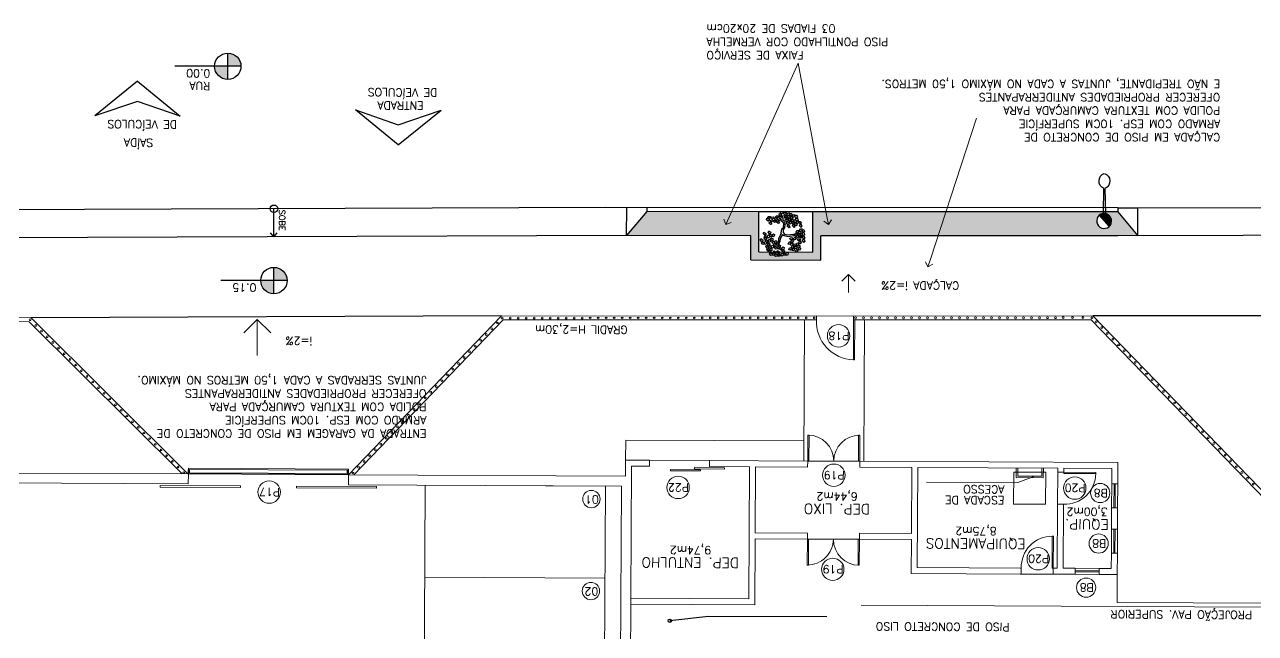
# Model space of a CAD drawing. Extents: x -1057 to 3416, y -340 to 4111.
# Drawn here: x 391.55 to 422.3, y 188.15 to 203.38 of the extents above; entities that cross this region are included whole.
import ezdxf
from ezdxf.enums import TextEntityAlignment as Align

# ---------------------------------------------------------------- set-up
doc = ezdxf.new("R2010")
doc.units = 0
doc.header["$LTSCALE"] = 50
for name, pattern in [('CONTINU', [0]), ('DASHDOT', [1, 0.5, -0.25, 0, -0.25]), ('DGN Style 1', [0.003115, 5.18318e-06, -0.00311]), ('HIDDEN', [9.525, 6.35, -3.175])]:
    doc.linetypes.add(name, pattern=pattern)
doc.layers.add('0.1', color=8, linetype='Continuous', lineweight=13)
doc.layers.add('Margem A3', color=8, linetype='DGN Style 1', lineweight=0)
for name, color, linetype in [('HAC', 1, 'Continuous'), ('luminaria', 10, 'Continuous'), ('medir projeto', 6, 'Continuous'), ('OK', 96, 'Continuous'), ('Poste de cimento', 7, 'Continuous')]:
    doc.layers.add(name, color=color, linetype=linetype)
doc.styles.add('60x100', font='romans.shx', dxfattribs={"height": 0.2})
doc.styles.add('80X50', font='romans.shx')
doc.styles.get("Standard").update_dxf_attribs({"font": 'romans.shx'})

# ---------------------------------------------------------------- blocks, each defined once
blk = doc.blocks.new('P80')
for points in [[(0, 0.86), (0, 0.83), (0.15, 0.83), (0.15, 0.86)], [(0, 0), (0, 0.03), (0.15, 0.03), (0.15, 0)]]:
    blk.add_lwpolyline(points)
blk.add_lwpolyline([(-0.8, 0.06), (0, 0.06), (0, 0.03), (-0.8, 0.03)], close=True)
at = {"color": 8}
blk.add_arc((-0.025, 0.056), 0.775, 88.1408, 179.6698, dxfattribs=at)
blk = doc.blocks.new('ÁREA')
for p in [(0.00005, 0.00376), (0, 0)]:
    blk.add_attdef('COMPARTIMENTO', text='', height=0.0025).set_placement(p, align=Align.CENTER)
at = {"color": 1}
for p in [(-0.00005, -0.00376), (-0.0001, -0.00752)]:
    blk.add_attdef('ÁREA', text='', height=0.002, dxfattribs=at).set_placement(p, align=Align.CENTER)
blk = doc.blocks.new('poste concreto')
at = {"layer": 'Poste de cimento'}
h = blk.add_hatch(color=256, dxfattribs=at)
h.dxf.hatch_style = 1
h.paths.add_polyline_path([(364866.842, 7758015.357), (364866.767, 7758015.418), (364866.676, 7758015.455), (364866.578, 7758015.47), (364866.48, 7758015.455), (364866.39, 7758015.418), (364866.314, 7758015.357), (364866.254, 7758015.282), (364866.216, 7758015.191), (364866.201, 7758015.093), (364866.956, 7758015.093), (364866.94, 7758015.191), (364866.903, 7758015.282)])
for p, q in [((364866.815, 7758015.406), (364867.773, 7758016.191)), ((364866.886, 7758015.322), (364867.818, 7758016.138)), ((364866.201, 7758015.093), (364866.216, 7758015.191)), ((364866.216, 7758015.191), (364866.254, 7758015.282)), ((364866.254, 7758015.282), (364866.314, 7758015.357)), ((364866.314, 7758015.357), (364866.39, 7758015.418)), ((364866.39, 7758015.418), (364866.48, 7758015.455)), ((364866.48, 7758015.455), (364866.578, 7758015.47)), ((364866.578, 7758015.47), (364866.676, 7758015.455)), ((364866.676, 7758015.455), (364866.767, 7758015.418)), ((364866.767, 7758015.418), (364866.842, 7758015.357)), ((364866.842, 7758015.357), (364866.903, 7758015.282)), ((364866.903, 7758015.282), (364866.94, 7758015.191)), ((364866.94, 7758015.191), (364866.956, 7758015.093)), ((364866.216, 7758014.995), (364866.201, 7758015.093)), ((364866.956, 7758015.093), (364866.201, 7758015.093)), ((364866.254, 7758014.904), (364866.216, 7758014.995)), ((364866.314, 7758014.829), (364866.254, 7758014.904)), ((364866.39, 7758014.768), (364866.314, 7758014.829)), ((364866.48, 7758014.731), (364866.39, 7758014.768)), ((364866.578, 7758014.716), (364866.48, 7758014.731)), ((364866.676, 7758014.731), (364866.578, 7758014.716)), ((364866.767, 7758014.768), (364866.676, 7758014.731)), ((364866.842, 7758014.829), (364866.767, 7758014.768)), ((364866.903, 7758014.904), (364866.842, 7758014.829)), ((364866.94, 7758014.995), (364866.903, 7758014.904)), ((364866.956, 7758015.093), (364866.94, 7758014.995))]:
    blk.add_line(p, q, dxfattribs=at)
for centre, start, end in [((364868.17, 7758016.298), 60.73513, 195.09868), ((364867.989, 7758016.511), 245.39714, 19.76069)]:
    blk.add_arc(centre, 0.411, start, end, dxfattribs=at)
blk = doc.blocks.new('L', base_point=(1.368, 0.591))
at = {"color": 3, "lineweight": -2}
for p, q in [((1.281, 0.65), (1.312, 0.675)), ((1.294, 0.6), (1.281, 0.65)), ((1.312, 0.675), (1.342, 0.621)), ((1.275, 0.567), (1.306, 0.592)), ((1.288, 0.517), (1.275, 0.567)), ((1.317, 0.508), (1.288, 0.517)), ((1.322, 0.591), (1.294, 0.6)), ((1.306, 0.592), (1.336, 0.538)), ((1.336, 0.538), (1.317, 0.508)), ((1.342, 0.621), (1.322, 0.591)), ((1.337, 0.489), (1.356, 0.548)), ((1.376, 0.484), (1.337, 0.489)), ((1.356, 0.548), (1.391, 0.554)), ((1.404, 0.527), (1.376, 0.484)), ((1.391, 0.554), (1.404, 0.527))]:
    blk.add_line(p, q, dxfattribs=at)
blk = doc.blocks.new('Árvore-13')
at = {"color": 3}
for p, q in [((-0.795, 0.302), (-0.961, 0.415)), ((-0.795, 0.406), (-0.953, 0.499)), ((-0.357, 0.349), (-0.795, 0.406)), ((-0.366, 0.227), (-0.795, 0.302)), ((-0.129, 0.105), (-0.366, 0.227)), ((-0.068, 0.19), (-0.357, 0.349)), ((-0.068, -0.036), (-0.129, 0.105)), ((0.029, 0.068), (-0.068, 0.19)), ((0.029, 0.068), (0.318, 0.331)), ((0.116, -0.055), (0.283, 0.133)), ((0.283, 0.133), (0.423, 0.284)), ((0.318, 0.331), (0.405, 0.537)), ((0.405, 0.537), (0.484, 0.659)), ((0.423, 0.284), (0.502, 0.509)), ((0.484, 0.659), (0.572, 0.715)), ((0.502, 0.509), (0.633, 0.668)), ((0.572, 0.715), (0.607, 0.819)), ((0.633, 0.668), (0.782, 0.715)), ((-0.296, -0.392), (-0.418, -0.693)), ((-0.199, -0.449), (-0.313, -0.74)), ((-0.313, -0.74), (-0.243, -0.89)), ((-0.147, -0.299), (-0.296, -0.392)), ((-0.05, -0.383), (-0.199, -0.449)), ((-0.068, -0.036), (-0.147, -0.299)), ((0.116, -0.055), (-0.05, -0.383))]:
    blk.add_line(p, q, dxfattribs=at)
at = {"color": 3, "xscale": 3.048, "yscale": 3.048, "zscale": 3.048}
for p, rotation in [((-1.303, 0.884), 347.8021081598379), ((-0.926, 0.959), 295.0165150851705), ((-0.716, 1.448), 295.0165150851705), ((-0.488, 1.26), 295.0165150851705), ((-0.348, 0.687), 295.0165150851705), ((-0.252, 1.138), 295.0165150851705), ((0.169, 1.448), 190.1248425347958), ((0.353, 0.95), 190.1248425347958), ((0.581, 1.401), 190.1248425347958), ((0.677, 0.781), 190.1248425347958), ((0.852, 1.344), 190.1248425347958), ((1.211, 1.147), 190.1248425347958), ((1.317, 0.753), 190.1248425347958), ((-1.443, 0.368), 347.8021081598379), ((-1.128, 0.415), 347.8021081598379), ((-0.848, 0.462), 295.0165150851705), ((0.765, 0.274), 190.1248425347958), ((0.8, -0.299), 190.1248425347958), ((1.124, 0.565), 190.1248425347958), ((1.203, -0.317), 190.1248425347958), ((1.246, 0.039), 190.1248425347958), ((1.579, 0.114), 190.1248425347958), ((-0.103, -0.899), 66.16076666471405), ((-0.015, -1.19), 66.16076666471405), ((0.502, -1.003), 66.16076666471405), ((-0.453, -1.397), 66.16076666471405), ((0.616, -1.322), 66.16076666471405)]:
    blk.add_blockref('L', p, dxfattribs=dict(at, rotation=rotation))
for p in [(-1.391, -0.308), (-1.233, -0.881), (-1.049, -0.533), (-0.874, -1.134), (-0.848, -0.449), (-0.672, -1.021), (-0.453, -1.04), (-0.445, -0.543)]:
    blk.add_blockref('L', p, dxfattribs=at)
blk = doc.blocks.new('_Open90')
at = {"color": 0, "linetype": 'ByBlock', "lineweight": -2}
for p, q in [((0, 0), (-1, 0)), ((-0.5, 0.5), (0, 0)), ((0, 0), (-0.5, -0.5))]:
    blk.add_line(p, q, dxfattribs=at)

msp = doc.modelspace()

# ---------------------------------------------------------------- hatches: boundary and pattern name
at = {"layer": 'HAC'}
h = msp.add_hatch(dxfattribs=at)
h.set_pattern_fill('HEX', color=256, scale=0.01, angle=90.06446, style=0)
h.paths.add_polyline_path([(418.346, 198.529), (418.368, 198.572), (418.4, 198.61), (418.442, 198.636), (418.489, 198.652), (418.51, 198.652), (418.51, 198.692), (414.355, 198.693), (414.252, 198.093), (418.866, 198.092), (419.367, 198.093), (418.866, 198.692), (418.564, 198.692), (418.565, 198.648), (418.585, 198.644), (418.629, 198.622), (418.666, 198.59), (418.693, 198.548), (418.708, 198.501), (418.71, 198.453), (418.701, 198.405), (418.679, 198.362), (418.646, 198.324), (418.604, 198.298), (418.557, 198.282), (418.509, 198.281), (418.462, 198.29), (418.418, 198.312), (418.38, 198.344), (418.354, 198.386), (418.339, 198.433), (418.337, 198.481)])
h.paths.add_polyline_path([(414.355, 198.693), (411.243, 198.694), (411.243, 197.687), (410.847, 197.689), (410.845, 197.686), (410.825, 197.689), (410.53, 197.691), (410.528, 197.671), (410.511, 197.683), (410.502, 197.682), (410.493, 197.691), (410.321, 197.692), (410.316, 197.641), (410.351, 197.617), (410.348, 197.583), (410.32, 197.579), (410.287, 197.616), (410.248, 197.603), (410.239, 197.661), (410.264, 197.68), (410.253, 197.693), (409.893, 197.695), (409.895, 198.695), (407.092, 198.702), (406.591, 198.103), (409.694, 198.095), (409.693, 197.496), (411.443, 197.485), (411.443, 198.094), (414.252, 198.093)])
h.paths.add_polyline_path([(410.626, 197.667), (410.621, 197.618), (410.585, 197.606), (410.576, 197.664), (410.603, 197.685)], flags=16)
h.paths.add_polyline_path([(410.494, 197.596), (410.459, 197.584), (410.449, 197.641), (410.477, 197.662), (410.505, 197.64), (410.499, 197.646)], flags=16)
h.paths.add_polyline_path([(410.437, 197.625), (410.434, 197.591), (410.406, 197.586), (410.405, 197.587), (410.373, 197.576), (410.364, 197.634), (410.386, 197.651), (410.391, 197.661), (410.384, 197.66)], flags=16)
h.paths.add_polyline_path([(410.227, 197.644), (410.223, 197.61), (410.195, 197.605), (410.163, 197.642), (410.18, 197.681), (410.174, 197.68)], flags=16)
at = {"layer": 'medir projeto', "linetype": 'CONTINU', "lineweight": -2}
h = msp.add_hatch(color=7, dxfattribs=at)
h.dxf.hatch_style = 1
h.paths.add_polyline_path([(396.294, 202.333, 0.414214), (396.623, 202.004), (396.623, 202.333)])
h.paths.add_polyline_path([(396.623, 202.333), (396.951, 202.333, 0.414214), (396.623, 202.661)])
h = msp.add_hatch(color=7, dxfattribs=at)
h.dxf.hatch_style = 1
h.paths.add_polyline_path([(397.448, 196.976, 0.414214), (397.776, 196.647), (397.776, 196.976)])
h.paths.add_polyline_path([(397.776, 196.976), (398.105, 196.976, 0.414214), (397.776, 197.305)])

# ---------------------------------------------------------------- linework, layer by layer
at = {"layer": '0.1', "color": 8, "linetype": 'CONTINU', "lineweight": -2}
for p, q in [((394.37, 201.959), (393.298, 201.094)), ((394.37, 201.959), (395.434, 201.083)), ((394.368, 201.457), (393.298, 201.094)), ((395.434, 201.083), (394.368, 201.457)), ((400.88, 200.367), (399.816, 201.243)), ((399.816, 201.243), (400.882, 200.87)), ((400.88, 200.367), (401.952, 201.233)), ((400.882, 200.87), (401.952, 201.233)), ((395.638, 192.141), (395.639, 192.241)), ((399.638, 192.121), (399.639, 192.264)), ((399.638, 192.121), (395.638, 192.141)), ((408.632, 188.579), (407.667, 188.471)), ((411.589, 188.565), (408.632, 188.579))]:
    msp.add_line(p, q, dxfattribs=at)
at = {"layer": '0.1', "color": 7}
for p, q in [((412.134, 197.127), (411.966, 196.961)), ((412.134, 196.676), (412.134, 197.127)), ((412.134, 197.127), (412.302, 196.961)), ((406.563, 192.087), (406.565, 192.487)), ((407.165, 192.484), (406.565, 192.487)), ((406.698, 189.036), (406.714, 192.336)), ((407.164, 192.334), (406.714, 192.336)), ((407.165, 192.484), (407.164, 192.334)), ((408.664, 192.326), (408.665, 192.476)), ((409.664, 192.321), (408.664, 192.326)), ((411.115, 192.464), (408.665, 192.476)), ((409.648, 189.021), (409.664, 192.321)), ((409.806, 190.671), (409.814, 192.321)), ((411.114, 192.314), (409.814, 192.321)), ((411.114, 192.314), (411.115, 192.464)), ((412.415, 192.458), (412.414, 192.308)), ((413.714, 192.301), (412.414, 192.308)), ((418.865, 192.426), (412.415, 192.458)), ((413.706, 190.651), (413.714, 192.301)), ((413.852, 189.801), (413.864, 192.301)), ((417.364, 192.283), (413.864, 192.301)), ((417.364, 192.183), (417.364, 192.283)), ((418.714, 192.277), (417.514, 192.283)), ((417.514, 192.183), (417.514, 192.283)), ((418.712, 191.894), (418.714, 192.277)), ((418.862, 191.893), (418.865, 192.426)), ((395.638, 192.141), (388.063, 192.178)), ((395.637, 191.891), (388.312, 191.927)), ((395.638, 192.141), (395.637, 191.891)), ((399.637, 191.871), (399.638, 192.121)), ((406.563, 192.087), (399.638, 192.121)), ((417.364, 192.183), (417.514, 192.183)), ((406.462, 191.837), (399.637, 191.871)), ((406.428, 184.937), (406.462, 191.837)), ((418.862, 191.893), (418.712, 191.894)), ((417.352, 189.783), (417.36, 191.383)), ((417.51, 191.383), (417.36, 191.383)), ((417.502, 189.783), (417.51, 191.383)), ((418.707, 190.76), (418.709, 191.294)), ((418.709, 191.294), (418.859, 191.293)), ((418.857, 190.759), (418.859, 191.293)), ((418.857, 190.759), (418.707, 190.76)), ((409.797, 188.871), (409.806, 190.521)), ((411.106, 190.664), (409.806, 190.671)), ((411.106, 190.514), (409.806, 190.521)), ((411.106, 190.514), (411.106, 190.664)), ((413.706, 190.651), (412.406, 190.658)), ((412.406, 190.658), (412.406, 190.508)), ((413.706, 190.501), (412.406, 190.508)), ((413.701, 189.651), (413.706, 190.501)), ((418.702, 189.777), (418.704, 190.16)), ((418.854, 190.159), (418.704, 190.16)), ((418.851, 189.626), (418.854, 190.159)), ((416.452, 189.788), (413.852, 189.801)), ((416.451, 189.638), (416.452, 189.788)), ((417.251, 189.634), (417.252, 189.784)), ((417.352, 189.783), (417.252, 189.784)), ((417.802, 189.781), (417.502, 189.783)), ((417.802, 189.781), (417.801, 189.631)), ((418.401, 189.628), (418.402, 189.778)), ((418.702, 189.777), (418.402, 189.778)), ((416.451, 189.638), (413.701, 189.651)), ((417.801, 189.631), (417.251, 189.634)), ((418.851, 189.626), (418.401, 189.628)), ((406.691, 187.486), (406.697, 188.886)), ((409.797, 188.871), (406.697, 188.886)), ((409.648, 189.021), (406.698, 189.036))]:
    msp.add_line(p, q, dxfattribs=at)
at = {"layer": '0.1', "color": 8}
for p, q in [((388.183, 196.057), (391.706, 196.046)), ((388.183, 195.957), (391.664, 195.947)), ((391.664, 195.947), (395.483, 192.141)), ((391.706, 196.046), (395.625, 192.141)), ((397.36, 196.004), (397.024, 195.673)), ((397.36, 195.103), (397.36, 196.004)), ((397.36, 196.004), (397.696, 195.673)), ((403.46, 196.09), (399.639, 192.121)), ((403.504, 195.991), (399.777, 192.12)), ((403.459, 196.089), (418.237, 196.095)), ((403.504, 195.991), (411.336, 195.993)), ((411.033, 195.993), (411.015, 192.465)), ((411.336, 195.993), (411.336, 196.092)), ((412.262, 195.993), (412.261, 196.092)), ((412.262, 195.993), (418.199, 195.995)), ((412.533, 195.993), (412.515, 192.457)), ((418.199, 195.995), (422.56, 191.485)), ((418.237, 196.095), (422.661, 191.529)), ((406.565, 192.487), (406.568, 192.987)), ((411.018, 192.965), (406.568, 192.987)), ((407.165, 192.484), (408.665, 192.476)), ((412.415, 192.458), (411.115, 192.464)), ((417.36, 191.383), (417.364, 192.183)), ((406.025, 184.939), (406.059, 191.839)), ((418.712, 191.894), (418.709, 191.294)), ((418.772, 191.893), (418.769, 191.293)), ((418.799, 191.293), (418.802, 191.893)), ((418.859, 191.293), (418.862, 191.893)), ((418.707, 190.76), (418.704, 190.16)), ((418.767, 190.76), (418.764, 190.16)), ((418.794, 190.16), (418.797, 190.76)), ((418.854, 190.159), (418.857, 190.759)), ((412.406, 190.508), (411.106, 190.514)), ((418.402, 189.778), (417.802, 189.781)), ((417.251, 189.634), (416.451, 189.638)), ((417.801, 189.631), (418.401, 189.628)), ((418.402, 189.718), (417.802, 189.721)), ((417.802, 189.691), (418.402, 189.688)), ((418.851, 189.626), (418.848, 188.926)), ((406.698, 189.036), (406.697, 188.886)), ((422.648, 188.907), (418.848, 188.926))]:
    msp.add_line(p, q, dxfattribs=at)
at = {"layer": '0.1', "color": 8, "linetype": 'CONTINU'}
for p, q in [((416.367, 191.928), (414.085, 191.939)), ((416.79, 192.086), (416.367, 191.928))]:
    msp.add_line(p, q, dxfattribs=at)
at = {"layer": '0.1', "color": 8, "linetype": 'DASHDOT', "ltscale": 0.4}
msp.add_line((422.447, 188.808), (409.797, 188.871), dxfattribs=at)
at = {"layer": '0.1', "color": 7}
for points in [[(409.152, 198.561), (410.88, 202.409)], [(411.597, 198.576), (410.88, 202.409)], [(414.181, 197.509), (415.334, 201.036)]]:
    msp.add_lwpolyline(points, dxfattribs=at)
at = {"layer": '0.1', "color": 8}
for points in [[(412.292, 195.993), (412.262, 195.993), (412.257, 194.993), (412.287, 194.993)], [(395.669, 192.17), (395.669, 192.254), (399.609, 192.235), (399.608, 192.151)], [(408.439, 192.247), (407.689, 192.251), (407.689, 192.221), (408.439, 192.217)], [(409.039, 192.294), (408.289, 192.298), (408.289, 192.268), (409.039, 192.264)], [(394.937, 191.854), (396.937, 191.844), (396.937, 191.804), (394.937, 191.814)], [(400.337, 191.827), (398.337, 191.837), (398.337, 191.797), (400.337, 191.787)]]:
    msp.add_lwpolyline(points, close=True, dxfattribs=at)
for points in [[(411.145, 192.464), (411.148, 193.114), (411.118, 193.114), (411.115, 192.464)], [(412.385, 192.458), (412.388, 193.108), (412.418, 193.108), (412.415, 192.458)], [(395.638, 192.141), (395.639, 192.284), (399.639, 192.264), (399.638, 192.121), (395.638, 192.141)], [(417.004, 192.285), (417.003, 192.045), (416.323, 192.049), (416.324, 192.289)], [(416.964, 192.285), (416.963, 192.085), (416.363, 192.088), (416.364, 192.288)], [(401.559, 191.861), (401.525, 184.961), (406.025, 184.939)], [(406.059, 191.839), (401.559, 191.861)], [(411.136, 190.514), (411.132, 189.864), (411.102, 189.864), (411.106, 190.514)], [(412.376, 190.508), (412.372, 189.858), (412.402, 189.858), (412.406, 190.508)], [(406.048, 189.539), (401.548, 189.561)]]:
    msp.add_lwpolyline(points, dxfattribs=at)
at = {"layer": '0.1', "color": 8, "linetype": 'DASHDOT', "ltscale": 0.4}
msp.add_lwpolyline([(417.06, 191.385), (416.26, 191.389), (416.264, 192.189), (417.064, 192.185)], close=True, dxfattribs=at)
at = {"layer": '0.1', "color": 8}
for centre, radius in [((391.685, 195.997), 0.0225), ((403.361, 195.915), 0.0225), ((403.48, 196.039), 0.0225), ((403.68, 196.039), 0.0225), ((403.88, 196.039), 0.0225), ((404.08, 196.039), 0.0225), ((404.28, 196.039), 0.0225), ((404.48, 196.039), 0.0225), ((404.68, 196.039), 0.0225), ((404.88, 196.039), 0.0225), ((405.08, 196.039), 0.0225), ((405.28, 196.039), 0.0225), ((405.48, 196.039), 0.0225), ((405.68, 196.04), 0.0225), ((405.88, 196.04), 0.0225), ((406.08, 196.04), 0.0225), ((406.28, 196.04), 0.0225), ((406.48, 196.04), 0.0225), ((406.68, 196.04), 0.0225), ((406.88, 196.04), 0.0225), ((407.08, 196.04), 0.0225), ((407.28, 196.04), 0.0225), ((407.48, 196.04), 0.0225), ((407.68, 196.04), 0.0225), ((407.88, 196.04), 0.0225), ((408.08, 196.04), 0.0225), ((408.28, 196.04), 0.0225), ((408.48, 196.041), 0.0225), ((408.68, 196.041), 0.0225), ((408.88, 196.041), 0.0225), ((409.08, 196.041), 0.0225), ((409.28, 196.041), 0.0225), ((409.48, 196.041), 0.0225), ((409.68, 196.041), 0.0225), ((409.88, 196.041), 0.0225), ((410.08, 196.041), 0.0225), ((410.28, 196.041), 0.0225), ((410.48, 196.041), 0.0225), ((410.68, 196.041), 0.0225), ((410.88, 196.041), 0.0225), ((411.08, 196.042), 0.0225), ((411.28, 196.042), 0.0225), ((412.309, 196.044), 0.0225), ((412.509, 196.044), 0.0225), ((412.709, 196.044), 0.0225), ((412.909, 196.044), 0.0225), ((413.109, 196.044), 0.0225), ((413.309, 196.044), 0.0225), ((413.509, 196.044), 0.0225), ((413.709, 196.044), 0.0225), ((413.909, 196.044), 0.0225), ((414.109, 196.044), 0.0225), ((414.309, 196.044), 0.0225), ((414.509, 196.045), 0.0225), ((414.709, 196.045), 0.0225), ((414.909, 196.045), 0.0225), ((415.109, 196.045), 0.0225), ((415.309, 196.045), 0.0225), ((415.509, 196.045), 0.0225), ((415.709, 196.045), 0.0225), ((415.909, 196.045), 0.0225), ((416.109, 196.045), 0.0225), ((416.309, 196.045), 0.0225), ((416.509, 196.045), 0.0225), ((416.709, 196.045), 0.0225), ((416.909, 196.045), 0.0225), ((417.109, 196.046), 0.0225), ((417.309, 196.046), 0.0225), ((417.5, 196.05), 0.0225), ((417.735, 196.05), 0.0225), ((417.993, 196.05), 0.0225), ((418.218, 196.045), 0.0225), ((418.322, 195.944), 0.0225), ((391.827, 195.855), 0.0225), ((391.969, 195.713), 0.0225), ((403.083, 195.626), 0.0225), ((403.222, 195.77), 0.0225), ((411.887, 195.594), 0.28), ((418.462, 195.799), 0.0225), ((418.602, 195.654), 0.0225), ((392.111, 195.572), 0.0225), ((392.253, 195.43), 0.0225), ((392.395, 195.288), 0.0225), ((402.805, 195.338), 0.0225), ((402.944, 195.482), 0.0225), ((418.742, 195.509), 0.0225), ((418.882, 195.364), 0.0225), ((392.538, 195.147), 0.0225), ((392.68, 195.005), 0.0225), ((402.528, 195.049), 0.0225), ((402.667, 195.194), 0.0225), ((419.022, 195.219), 0.0225), ((419.162, 195.074), 0.0225), ((392.822, 194.864), 0.0225), ((392.964, 194.722), 0.0225), ((402.25, 194.761), 0.0225), ((402.389, 194.905), 0.0225), ((419.302, 194.93), 0.0225), ((419.442, 194.785), 0.0225), ((393.106, 194.58), 0.0225), ((393.248, 194.439), 0.0225), ((401.972, 194.473), 0.0225), ((402.111, 194.617), 0.0225), ((419.583, 194.64), 0.0225), ((419.723, 194.495), 0.0225), ((393.39, 194.297), 0.0225), ((393.532, 194.156), 0.0225), ((401.695, 194.184), 0.0225), ((401.834, 194.328), 0.0225), ((419.863, 194.35), 0.0225), ((420.003, 194.205), 0.0225), ((420.143, 194.06), 0.0225), ((393.674, 194.014), 0.0225), ((393.817, 193.872), 0.0225), ((401.278, 193.752), 0.0225), ((401.417, 193.896), 0.0225), ((401.556, 194.04), 0.0225), ((420.283, 193.915), 0.0225), ((420.423, 193.771), 0.0225), ((393.959, 193.731), 0.0225), ((394.101, 193.589), 0.0225), ((394.243, 193.447), 0.0225), ((401, 193.463), 0.0225), ((401.139, 193.607), 0.0225), ((420.563, 193.626), 0.0225), ((420.703, 193.481), 0.0225), ((394.385, 193.306), 0.0225), ((394.527, 193.164), 0.0225), ((400.723, 193.175), 0.0225), ((400.862, 193.319), 0.0225), ((420.843, 193.336), 0.0225), ((420.984, 193.191), 0.0225), ((394.669, 193.023), 0.0225), ((394.811, 192.881), 0.0225), ((400.445, 192.886), 0.0225), ((400.584, 193.031), 0.0225), ((421.124, 193.046), 0.0225), ((421.264, 192.901), 0.0225), ((394.954, 192.739), 0.0225), ((395.096, 192.598), 0.0225), ((400.167, 192.598), 0.0225), ((400.306, 192.742), 0.0225), ((421.404, 192.757), 0.0225), ((421.544, 192.612), 0.0225), ((395.238, 192.456), 0.0225), ((395.38, 192.314), 0.0225), ((399.89, 192.31), 0.0225), ((400.029, 192.454), 0.0225), ((411.768, 192.108), 0.28), ((421.684, 192.467), 0.0225), ((421.824, 192.322), 0.0225), ((395.522, 192.173), 0.0225), ((397.657, 191.688), 0.28), ((399.751, 192.165), 0.0225), ((407.877, 191.803), 0.28), ((417.789, 191.788), 0.28), ((421.964, 192.177), 0.0225), ((422.104, 192.032), 0.0225), ((405.709, 191.513), 0.217), ((418.425, 191.663), 0.24), ((422.245, 191.887), 0.0225), ((418.386, 190.401), 0.24), ((416.876, 190.02), 0.28), ((411.74, 189.756), 0.28), ((418.073, 189.299), 0.24), ((405.697, 189.213), 0.217)]:
    msp.add_circle(centre, radius, dxfattribs=at)
at = {"layer": '0.1', "color": 8, "linetype": 'CONTINU', "lineweight": -2}
msp.add_circle((407.667, 188.471), 0.0423, dxfattribs=at)
at = {"layer": '0.1', "color": 8}
for centre, radius, start, end in [((412.29, 195.947), 0.955, 176.995, 267.9776), ((411.115, 192.464), 0.65, 359.7175, 89.7175), ((412.415, 192.458), 0.65, 89.7175, 179.7175), ((411.106, 190.514), 0.65, 269.7175, 359.7175), ((412.406, 190.508), 0.65, 179.7175, 269.7175)]:
    msp.add_arc(centre, radius, start, end, dxfattribs=at)
at = {"layer": 'Margem A3', "color": 7, "linetype": 'CONTINU', "lineweight": -2}
for p, q in [((406.072, 198.803), (388.965, 198.741)), ((397.776, 198.072), (397.776, 198.771)), ((418.865, 198.792), (406.072, 198.803)), ((406.591, 198.103), (406.592, 198.803)), ((407.092, 198.702), (406.591, 198.103)), ((407.092, 198.802), (407.092, 198.702)), ((409.895, 198.695), (407.092, 198.702)), ((418.865, 198.692), (409.895, 198.695)), ((418.865, 198.792), (435.76, 198.836)), ((418.865, 198.79), (419.365, 198.793)), ((418.865, 198.792), (418.866, 198.692)), ((418.866, 198.692), (419.367, 198.093)), ((419.367, 198.093), (419.365, 198.793)), ((406.591, 198.103), (388.961, 198.041)), ((397.776, 198.072), (397.692, 198.172)), ((397.776, 198.072), (397.86, 198.172)), ((409.694, 198.095), (406.591, 198.103)), ((418.865, 198.092), (411.443, 198.094)), ((403.46, 196.09), (391.706, 196.046)), ((434.995, 196.105), (418.237, 196.095))]:
    msp.add_line(p, q, dxfattribs=at)
msp.add_lwpolyline([(439.54, 198.143), (439.54, 197.543), (437.64, 197.543), (437.64, 198.143), (418.867, 198.092)], dxfattribs=at)
msp.add_circle((397.776, 198.771), 0.0939, dxfattribs=at)
at = {"layer": 'medir projeto', "color": 7, "linetype": 'CONTINU', "lineweight": -2}
for p, q in [((396.623, 202.004), (396.623, 202.661)), ((396.951, 202.333), (395.297, 202.333)), ((396.951, 202.333), (396.294, 202.333)), ((409.893, 197.695), (409.895, 198.695)), ((411.243, 197.687), (411.243, 198.694)), ((409.693, 197.496), (409.694, 198.095)), ((411.443, 197.485), (411.443, 198.094)), ((409.693, 197.496), (411.443, 197.485)), ((409.893, 197.695), (411.243, 197.687)), ((397.776, 196.647), (397.776, 197.305)), ((398.105, 196.976), (396.451, 196.976)), ((398.105, 196.976), (397.448, 196.976))]:
    msp.add_line(p, q, dxfattribs=at)
for centre in [(396.623, 202.333), (397.776, 196.976)]:
    msp.add_circle(centre, 0.329, dxfattribs=at)

# ---------------------------------------------------------------- block references
at = {"layer": '0.1', "color": 7, "xscale": 0.2, "yscale": 0.2, "zscale": 0.2}
for p, rotation in [((409.07, 198.379), 245.8210280892103), ((411.634, 198.379), 280.5967120206391), ((414.118, 197.319), 251.4435605551284)]:
    msp.add_blockref('_Open90', p, dxfattribs=dict(at, rotation=rotation))
at = {"layer": '0.1', "color": 8, "rotation": 179.7174815060635}
msp.add_blockref('P80', (417.514, 192.213), dxfattribs=at)
at = {"layer": '0.1', "color": 8}
ref = msp.add_blockref('ÁREA', (411.843, 191.39), dxfattribs=dict(at, xscale=133.3333333333334, yscale=133.3333333333334, zscale=133.3333333333334, rotation=179.7174815060635))
ref.add_attrib('COMPARTIMENTO', 'DEP. LIXO', dxfattribs={"layer": '0', "color": 3, "height": 0.25, "rotation": 179.7175}).set_placement((411.843, 191.39), align=Align.CENTER)
ref.add_attrib('ÁREA', '6,44m2', dxfattribs={"layer": '0', "color": 1, "height": 0.2, "rotation": 179.7175}).set_placement((411.851, 191.678), align=Align.CENTER)
ref = msp.add_blockref('ÁREA', (418.092, 191.007), dxfattribs=dict(at, xscale=133.3333333333334, yscale=133.3333333333334, zscale=133.3333333333334, rotation=179.7174815060635))
ref.add_attrib('COMPARTIMENTO', 'EQUIP.', dxfattribs={"layer": '0', "color": 3, "height": 0.25, "rotation": 179.7175}).set_placement((418.092, 191.007), align=Align.CENTER)
ref.add_attrib('ÁREA', '3,00m2', dxfattribs={"layer": '0', "color": 1, "height": 0.2, "rotation": 179.7175}).set_placement((418.1, 191.295), align=Align.CENTER)
ref = msp.add_blockref('ÁREA', (415.313, 190.524), dxfattribs=dict(at, xscale=133.3333333333334, yscale=133.3333333333334, zscale=133.3333333333334, rotation=179.7174815060635))
ref.add_attrib('COMPARTIMENTO', 'EQUIPAMENTOS', dxfattribs={"layer": '0', "color": 3, "height": 0.25, "rotation": 179.7175}).set_placement((415.313, 190.524), align=Align.CENTER)
ref.add_attrib('ÁREA', '8,75m2', dxfattribs={"layer": '0', "color": 1, "height": 0.2, "rotation": 179.7175}).set_placement((415.321, 190.812), align=Align.CENTER)
ref = msp.add_blockref('ÁREA', (408.179, 190.049), dxfattribs=dict(at, xscale=133.3333333333334, yscale=133.3333333333334, zscale=133.3333333333334, rotation=179.7174815060635))
ref.add_attrib('COMPARTIMENTO', 'DEP. ENTULHO', dxfattribs={"layer": '0', "color": 3, "height": 0.25, "rotation": 179.7175}).set_placement((408.179, 190.049), align=Align.CENTER)
ref.add_attrib('ÁREA', '9,74m2', dxfattribs={"layer": '0', "color": 1, "height": 0.2, "rotation": 179.7175}).set_placement((408.187, 190.337), align=Align.CENTER)
at = {"layer": '0.1', "color": 8, "xscale": -1, "rotation": 89.7174815060634}
msp.add_blockref('P80', (417.282, 189.784), dxfattribs=at)
at = {"layer": 'luminaria', "xscale": -0.4999999999999999, "yscale": 0.5, "zscale": 0.4999999999999999, "rotation": 310.6757652865724}
msp.add_blockref('poste concreto', (-2822553.995, -2666411.293), dxfattribs=at)
at = {"layer": 'OK', "color": 3, "linetype": 'HIDDEN', "xscale": 0.3107660917594164, "yscale": 0.3107660917594164, "zscale": 0.3107660917594164, "rotation": 196.6362105508732}
msp.add_blockref('Árvore-13', (410.49, 198.152), dxfattribs=at)

# ---------------------------------------------------------------- texts
at = {"layer": '0.1', "color": 7, "style": '80X50'}
for s, rotation, p in [('0.00', 179.7175, (396.186, 202.255)), ('RUA', 179.7175, (396.186, 201.94)), ('0.15', 179.7175, (397.339, 196.898)), ('CALÇADA i=2%%%', 180, (414.902, 196.949)), ('i=2%%%', 180, (398.732, 195.568))]:
    msp.add_text(s, height=0.2, rotation=rotation, dxfattribs=at).set_placement(p)
at = {"layer": '0.1', "color": 7}
for s, p in [('DE VEÍCULOS ', (401.859, 201.776)), ('ENTRADA', (401.519, 201.449)), ('DE VEÍCULOS ', (395.354, 200.979)), ('SAÍDA', (394.757, 200.522)), ('GRADIL H=2,30m', (406.615, 195.844)), ('P18', (412.158, 195.694)), ('P19', (412.04, 192.208)), ('P17', (397.929, 191.788)), ('P22', (408.148, 191.903)), ('ACESSO', (416.031, 191.854)), ('P20', (418.06, 191.889)), ('B8', (418.616, 191.763)), ('01', (405.894, 191.604)), ('ESCADA DE ', (416.03, 191.583)), ('B8', (418.577, 190.502)), ('P20', (417.148, 190.12)), ('P19', (412.011, 189.856)), ('02', (405.882, 189.304)), ('B8', (418.264, 189.4)), ('PROJEÇÃO PAV. SUPERIOR', (422.221, 188.717)), ('PISO DE CONCRETO LISO', (416.16, 188.413))]:
    msp.add_text(s, height=0.2, rotation=179.7175, dxfattribs=at).set_placement(p)
at = {"layer": '0.1', "color": 7, "char_height": 0.2, "rotation": 180, "style": '60x100'}
for s, insert, attachment_point in [('FAIXA DE SERVIÇO\\PPISO PONTILHADO COR VERMELHA \\P03 FIADAS DE 20x20cm', (408.585, 202.509), 3), ('CALÇADA EM PISO DE CONCRETO DE \\PARMADO COM ESP. 10CM SUPERFÍCIE \\PPOLIDA COM TEXTURA CAMURÇADA PARA\\POFERECER PROPRIEDADES ANTIDERRAPANTES\\PE NÃO TREPIDANTE, JUNTAS A CADA NO MÁXIMO 1,50 METROS.', (421.424, 200.458), 1), ('ENTRADA DA GARAGEM EM PISO DE CONCRETO DE \\PARMADO COM ESP. 10CM SUPERFÍCIE \\PPOLIDA COM TEXTURA CAMURÇADA PARA\\POFERECER PROPRIEDADES ANTIDERRAPANTES\\PJUNTAS SERRADAS A CADA 1,50 METROS NO MÁXIMO.', (401.587, 193.05), 1)]:
    msp.add_mtext(s, dxfattribs=dict(at, insert=insert, attachment_point=attachment_point))
at = {"layer": 'Margem A3', "color": 7, "linetype": 'CONTINU', "lineweight": -2}
msp.add_text('SOBE', height=0.15, rotation=270.2825, dxfattribs=at).set_placement((397.904, 198.748))

doc.saveas('drawing.dxf')
